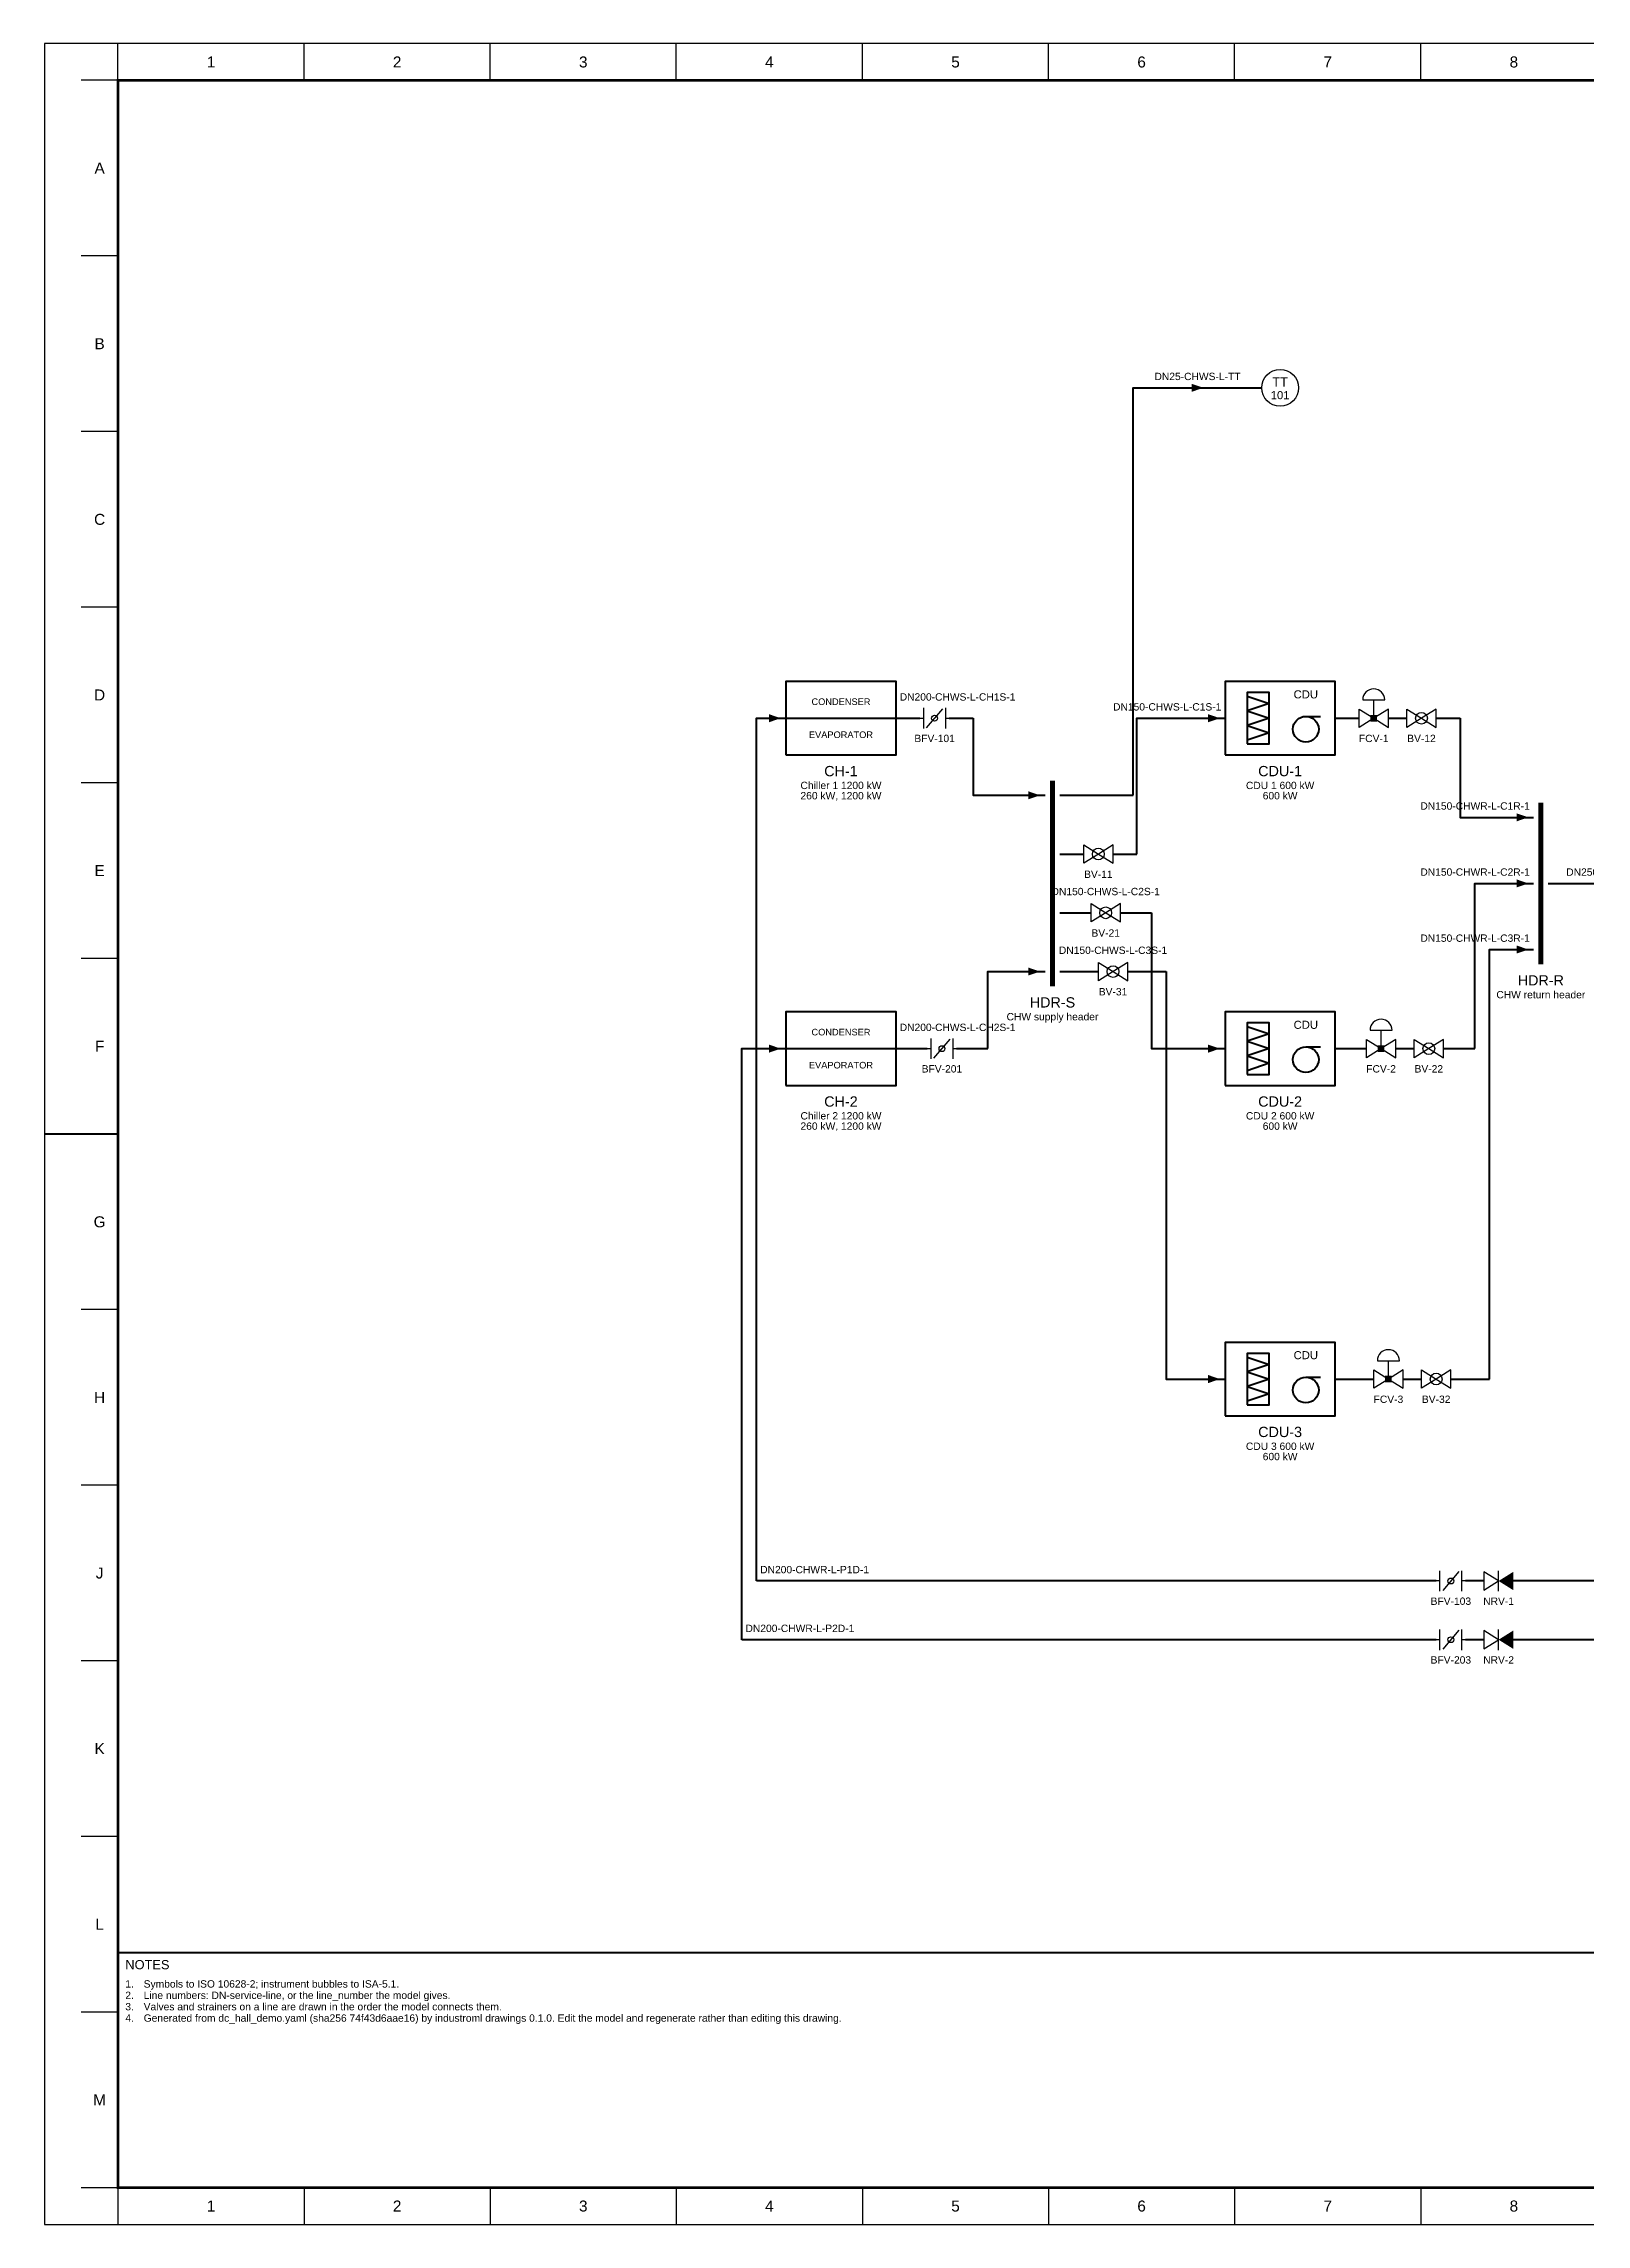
# Model space of a CAD drawing. Header units: millimetres. Extents: x 0 to 841, y 0 to 594.
# Drawn here: x 0 to 420, y 0 to 594 of the extents above; entities that cross this region are included whole.
import ezdxf
from ezdxf.enums import TextEntityAlignment as Align

# ---------------------------------------------------------------- set-up
doc = ezdxf.new("R2010")
doc.units = ezdxf.units.MM
for name, color, linetype, lineweight in [('P-EQUIP', 7, 'Continuous', 50), ('P-INST', 7, 'Continuous', 25), ('P-LINE-CHWR', 1, 'Continuous', 50), ('P-LINE-CHWS', 5, 'Continuous', 50), ('P-LINE-TEXT', 7, 'Continuous', 18), ('P-TAG', 7, 'Continuous', 25), ('P-TEXT', 7, 'Continuous', 18), ('P-VALVE', 7, 'Continuous', 25), ('SHEET-BORDER', 7, 'Continuous', 25), ('SHEET-TEXT', 7, 'Continuous', 18), ('SHEET-TITLE', 7, 'Continuous', 35)]:
    doc.layers.add(name, color=color, linetype=linetype, lineweight=lineweight)
doc.styles.add('IND', font='arial.ttf')

# ---------------------------------------------------------------- blocks, each defined once
blk = doc.blocks.new('P-CDU')
blk.add_line((7, 0.5), (11, 0.5))
for points in [[(-15, -10), (15, -10), (15, 10), (-15, 10)], [(-9, -7), (-3, -7), (-3, 7), (-9, 7)]]:
    blk.add_lwpolyline(points, close=True)
blk.add_lwpolyline([(-9, 6), (-3, 4), (-9, 2), (-3, 0), (-9, -2), (-3, -4), (-9, -6)])
blk.add_circle((7, -3), 3.5)
at = {"style": 'IND'}
blk.add_text('CDU', height=2.2, dxfattribs=at).set_placement((7, 6.5), align=Align.MIDDLE_CENTER)
blk = doc.blocks.new('P-INST')
blk.add_circle((0, 0), 5)
at = {"style": 'IND'}
for tag, height, p in [('FUNC', 2.5, (0, 1.6)), ('LOOP', 2.2, (0, -2))]:
    blk.add_attdef(tag, text='', height=height, dxfattribs=at).set_placement(p, align=Align.MIDDLE_CENTER)
blk = doc.blocks.new('P-CHILLER')
blk.add_line((-15, 0), (15, 0))
blk.add_lwpolyline([(-15, -10), (15, -10), (15, 10), (-15, 10)], close=True)
at = {"style": 'IND'}
for s, p in [('CONDENSER', (0, 4.5)), ('EVAPORATOR', (0, -4.5))]:
    blk.add_text(s, height=1.8, dxfattribs=at).set_placement(p, align=Align.MIDDLE_CENTER)
blk = doc.blocks.new('P-BFLY')
for p, q in [((-4, 0), (-3, 0)), ((-3, 2.8), (-3, -2.8)), ((-2.2, -2.6), (2.2, 2.6)), ((3, 2.8), (3, -2.8)), ((3, 0), (4, 0))]:
    blk.add_line(p, q)
blk.add_circle((0, 0), 0.8)
blk = doc.blocks.new('P-ARROW')
h = blk.add_hatch(color=256)
h.dxf.hatch_style = 1
h.paths.add_polyline_path([(-1.6, -1.1), (-1.6, 1.1), (1.6, 0)])
blk = doc.blocks.new('P-CHECK')
h = blk.add_hatch(color=256)
h.dxf.hatch_style = 1
h.paths.add_polyline_path([(-4, -2.5), (-4, 2.5), (0, 0)])
blk.add_line((0, 2.8), (0, -2.8))
blk.add_lwpolyline([(4, -2.5), (4, 2.5), (0, 0)], close=True)
blk = doc.blocks.new('P-BALL')
for points in [[(-4, -2.5), (-4, 2.5), (0, 0)], [(4, -2.5), (4, 2.5), (0, 0)]]:
    blk.add_lwpolyline(points, close=True)
blk.add_circle((0, 0), 1.6)
blk = doc.blocks.new('P-CV')
h = blk.add_hatch(color=256)
h.dxf.hatch_style = 1
h.paths.add_polyline_path([(-0.9, -0.9), (0.9, -0.9), (0.9, 0.9), (-0.9, 0.9)])
for p, q in [((-3, 5), (3, 5)), ((0, 0), (0, 5))]:
    blk.add_line(p, q)
for points in [[(-4, -2.5), (-4, 2.5), (0, 0)], [(4, -2.5), (4, 2.5), (0, 0)]]:
    blk.add_lwpolyline(points, close=True)
blk.add_arc((0, 5), 3, 0, 180)

msp = doc.modelspace()

# ---------------------------------------------------------------- linework, layer by layer
at = {"layer": 'P-EQUIP', "const_width": 1.4}
for points in [[(274.5, 337.25), (274.5, 393.25)], [(407.5, 343.25), (407.5, 387.25)]]:
    msp.add_lwpolyline(points, dxfattribs=at)
at = {"layer": 'P-LINE-CHWR'}
for p, q in [((351.5, 410.25), (358, 410.25)), ((366, 410.25), (371, 410.25)), ((379, 410.25), (385.5, 410.25)), ((409.5, 365.25), (428.9, 365.25)), ((351.5, 320.25), (360, 320.25)), ((368, 320.25), (373, 320.25)), ((381, 320.25), (389.5, 320.25)), ((351.5, 230.25), (362, 230.25)), ((370, 230.25), (375, 230.25)), ((383, 230.25), (393.5, 230.25)), ((379, 175.25), (193.9, 175.25)), ((392, 175.25), (387, 175.25)), ((585.1, 175.25), (400, 175.25)), ((379, 159.25), (189.9, 159.25)), ((392, 159.25), (387, 159.25)), ((589.1, 159.25), (400, 159.25))]:
    msp.add_line(p, q, dxfattribs=at)
for points in [[(193.9, 175.25), (193.9, 410.25), (201.9, 410.25)], [(385.5, 410.25), (385.5, 383.25), (405.5, 383.25)], [(389.5, 320.25), (389.5, 365.25), (405.5, 365.25)], [(393.5, 230.25), (393.5, 347.25), (405.5, 347.25)], [(189.9, 159.25), (189.9, 320.25), (201.9, 320.25)]]:
    msp.add_lwpolyline(points, dxfattribs=at)
at = {"layer": 'P-LINE-CHWS'}
for p, q in [((231.9, 410.25), (238.4, 410.25)), ((246.4, 410.25), (252.9, 410.25)), ((276.5, 389.25), (289, 389.25)), ((284, 389.25), (296.5, 389.25)), ((276.5, 373.25), (283, 373.25)), ((291, 373.25), (297.5, 373.25)), ((276.5, 357.25), (285, 357.25)), ((293, 357.25), (301.5, 357.25)), ((276.5, 341.25), (287, 341.25)), ((295, 341.25), (305.5, 341.25)), ((231.9, 320.25), (240.4, 320.25)), ((248.4, 320.25), (256.9, 320.25))]:
    msp.add_line(p, q, dxfattribs=at)
for points in [[(296.5, 389.25), (296.5, 500.25), (331.5, 500.25)], [(252.9, 410.25), (252.9, 389.25), (272.5, 389.25)], [(297.5, 373.25), (297.5, 410.25), (321.5, 410.25)], [(301.5, 357.25), (301.5, 320.25), (321.5, 320.25)], [(256.9, 320.25), (256.9, 341.25), (272.5, 341.25)], [(305.5, 341.25), (305.5, 230.25), (321.5, 230.25)]]:
    msp.add_lwpolyline(points, dxfattribs=at)
at = {"layer": 'SHEET-BORDER'}
for p, q in [((20, 584), (20, 594)), ((70.69, 584), (70.69, 594)), ((121.38, 584), (121.38, 594)), ((172.06, 584), (172.06, 594)), ((222.75, 584), (222.75, 594)), ((273.44, 584), (273.44, 594)), ((324.12, 584), (324.12, 594)), ((374.81, 584), (374.81, 594)), ((20, 584), (10, 584)), ((20, 536.17), (10, 536.17)), ((20, 488.33), (10, 488.33)), ((20, 440.5), (10, 440.5)), ((20, 392.67), (10, 392.67)), ((20, 344.83), (10, 344.83)), ((20, 297), (10, 297)), ((20, 249.17), (10, 249.17)), ((20, 201.33), (10, 201.33)), ((20, 153.5), (10, 153.5)), ((20, 105.67), (10, 105.67)), ((20, 57.83), (10, 57.83)), ((20, 10), (10, 10)), ((20, 10), (20, 0)), ((70.69, 10), (70.69, 0)), ((121.38, 10), (121.38, 0)), ((172.06, 10), (172.06, 0)), ((222.75, 10), (222.75, 0)), ((273.44, 10), (273.44, 0)), ((324.12, 10), (324.12, 0)), ((374.81, 10), (374.81, 0))]:
    msp.add_line(p, q, dxfattribs=at)
msp.add_lwpolyline([(0, 0), (841, 0), (841, 594), (0, 594)], close=True, dxfattribs=at)
for points, const_width in [([(20, 10), (831, 10), (831, 584), (20, 584)], 0.7), ([(20, 10), (565, 10), (565, 74), (20, 74)], 0.5)]:
    msp.add_lwpolyline(points, close=True, dxfattribs=dict(at, const_width=const_width))
at = {"layer": 'SHEET-BORDER', "const_width": 0.5}
msp.add_lwpolyline([(0, 297), (20, 297)], dxfattribs=at)

# ---------------------------------------------------------------- block references
at = {"layer": 'P-EQUIP'}
for name, p in [('P-CHILLER', (216.9, 410.25)), ('P-CDU', (336.5, 410.25)), ('P-CHILLER', (216.9, 320.25)), ('P-CDU', (336.5, 320.25)), ('P-CDU', (336.5, 230.25))]:
    msp.add_blockref(name, p, dxfattribs=at)
at = {"layer": 'P-INST'}
msp.add_blockref('P-INST', (336.5, 500.25), dxfattribs=at).add_auto_attribs({'FUNC': 'TT', 'LOOP': '101'})
at = {"layer": 'P-LINE-CHWR'}
for p in [(198.9, 410.25), (402.5, 383.25), (402.5, 365.25), (402.5, 347.25), (198.9, 320.25)]:
    msp.add_blockref('P-ARROW', p, dxfattribs=at)
at = {"layer": 'P-LINE-CHWS'}
for p in [(314, 500.25), (318.5, 410.25), (269.5, 389.25), (269.5, 341.25), (318.5, 320.25), (318.5, 230.25)]:
    msp.add_blockref('P-ARROW', p, dxfattribs=at)
at = {"layer": 'P-VALVE'}
for name, p in [('P-CV', (362, 410.25)), ('P-BFLY', (242.4, 410.25)), ('P-BALL', (375, 410.25)), ('P-BALL', (287, 373.25)), ('P-BALL', (289, 357.25)), ('P-BALL', (291, 341.25)), ('P-CV', (364, 320.25)), ('P-BFLY', (244.4, 320.25)), ('P-BALL', (377, 320.25)), ('P-CV', (366, 230.25)), ('P-BALL', (379, 230.25))]:
    msp.add_blockref(name, p, dxfattribs=at)
at = {"layer": 'P-VALVE', "rotation": 180}
for name, p in [('P-BFLY', (383, 175.25)), ('P-CHECK', (396, 175.25)), ('P-BFLY', (383, 159.25)), ('P-CHECK', (396, 159.25))]:
    msp.add_blockref(name, p, dxfattribs=at)

# ---------------------------------------------------------------- texts
at = {"layer": 'P-LINE-TEXT', "style": 'IND'}
for s, p in [('DN25-CHWS-L-TT', (314, 501.75)), ('DN250-CHWR-L-AS-1', (428.4, 366.75)), ('DN150-CHWS-L-C2S-1', (289, 361.45)), ('DN150-CHWS-L-C3S-1', (291, 345.45))]:
    msp.add_text(s, height=2, dxfattribs=at).set_placement(p, align=Align.BOTTOM_CENTER)
for s, p in [('DN200-CHWS-L-CH1S-1', (232.9, 414.45)), ('DN200-CHWS-L-CH2S-1', (232.9, 324.45)), ('DN200-CHWR-L-P1D-1', (194.9, 176.75)), ('DN200-CHWR-L-P2D-1', (190.9, 160.75))]:
    msp.add_text(s, height=2, dxfattribs=at).set_placement(p, align=Align.BOTTOM_LEFT)
for s, p in [('DN150-CHWS-L-C1S-1', (320.5, 411.75)), ('DN150-CHWR-L-C1R-1', (404.5, 384.75)), ('DN150-CHWR-L-C2R-1', (404.5, 366.75)), ('DN150-CHWR-L-C3R-1', (404.5, 348.75))]:
    msp.add_text(s, height=2, dxfattribs=at).set_placement(p, align=Align.BOTTOM_RIGHT)
at = {"layer": 'P-TAG', "style": 'IND'}
for s, height, p in [('BFV-101', 2, (242.4, 405.75)), ('FCV-1', 2, (362, 405.75)), ('BV-12', 2, (375, 405.75)), ('CH-1', 2.8, (216.9, 397.25)), ('CDU-1', 2.8, (336.5, 397.25)), ('BV-11', 2, (287, 368.75)), ('BV-21', 2, (289, 352.75)), ('HDR-R', 2.8, (407.5, 340.25)), ('HDR-S', 2.8, (274.5, 334.25)), ('BV-31', 2, (291, 336.75)), ('BFV-201', 2, (244.4, 315.75)), ('FCV-2', 2, (364, 315.75)), ('BV-22', 2, (377, 315.75)), ('CH-2', 2.8, (216.9, 307.25)), ('CDU-2', 2.8, (336.5, 307.25)), ('FCV-3', 2, (366, 225.75)), ('BV-32', 2, (379, 225.75)), ('CDU-3', 2.8, (336.5, 217.25)), ('BFV-103', 2, (383, 170.75)), ('NRV-1', 2, (396, 170.75)), ('BFV-203', 2, (383, 154.75)), ('NRV-2', 2, (396, 154.75))]:
    msp.add_text(s, height=height, dxfattribs=at).set_placement(p, align=Align.TOP_CENTER)
at = {"layer": 'P-TEXT', "style": 'IND'}
for s, p in [('Chiller 1 1200 kW', (216.9, 392.95)), ('CDU 1 600 kW', (336.5, 392.95)), ('260 kW, 1200 kW', (216.9, 390.15)), ('600 kW', (336.5, 390.15)), ('CHW return header', (407.5, 335.95)), ('CHW supply header', (274.5, 329.95)), ('Chiller 2 1200 kW', (216.9, 302.95)), ('CDU 2 600 kW', (336.5, 302.95)), ('260 kW, 1200 kW', (216.9, 300.15)), ('600 kW', (336.5, 300.15)), ('CDU 3 600 kW', (336.5, 212.95)), ('600 kW', (336.5, 210.15))]:
    msp.add_text(s, height=2, dxfattribs=at).set_placement(p, align=Align.TOP_CENTER)
at = {"layer": 'SHEET-TEXT', "style": 'IND'}
for s, p in [('1', (45.34, 589)), ('2', (96.03, 589)), ('3', (146.72, 589)), ('4', (197.41, 589)), ('5', (248.09, 589)), ('6', (298.78, 589)), ('7', (349.47, 589)), ('8', (400.16, 589)), ('A', (15, 560.08)), ('B', (15, 512.25)), ('C', (15, 464.42)), ('D', (15, 416.58)), ('E', (15, 368.75)), ('F', (15, 320.92)), ('G', (15, 273.08)), ('H', (15, 225.25)), ('J', (15, 177.42)), ('K', (15, 129.58)), ('L', (15, 81.75)), ('M', (15, 33.92)), ('1', (45.34, 5)), ('2', (96.03, 5)), ('3', (146.72, 5)), ('4', (197.41, 5)), ('5', (248.09, 5)), ('6', (298.78, 5)), ('7', (349.47, 5)), ('8', (400.16, 5))]:
    msp.add_text(s, height=3, dxfattribs=at).set_placement(p, align=Align.MIDDLE_CENTER)
for s, p in [('1.', (22, 66.5)), ('Symbols to ISO 10628-2; instrument bubbles to ISA-5.1.', (27, 66.5)), ('3.', (22, 60.3)), ('2.', (22, 63.4)), ('Valves and strainers on a line are drawn in the order the model connects them.', (27, 60.3)), ('Line numbers: DN-service-line, or the line_number the model gives.', (27, 63.4)), ('4.', (22, 57.2)), ('Generated from dc_hall_demo.yaml (sha256 74f43d6aae16) by industroml drawings 0.1.0. Edit the model and regenerate rather than editing this drawing.', (27, 57.2))]:
    msp.add_text(s, height=2, dxfattribs=at).set_placement(p, align=Align.TOP_LEFT)
at = {"layer": 'SHEET-TITLE', "style": 'IND'}
msp.add_text('NOTES', height=2.5, dxfattribs=at).set_placement((22, 72), align=Align.TOP_LEFT)

doc.saveas('drawing.dxf')
